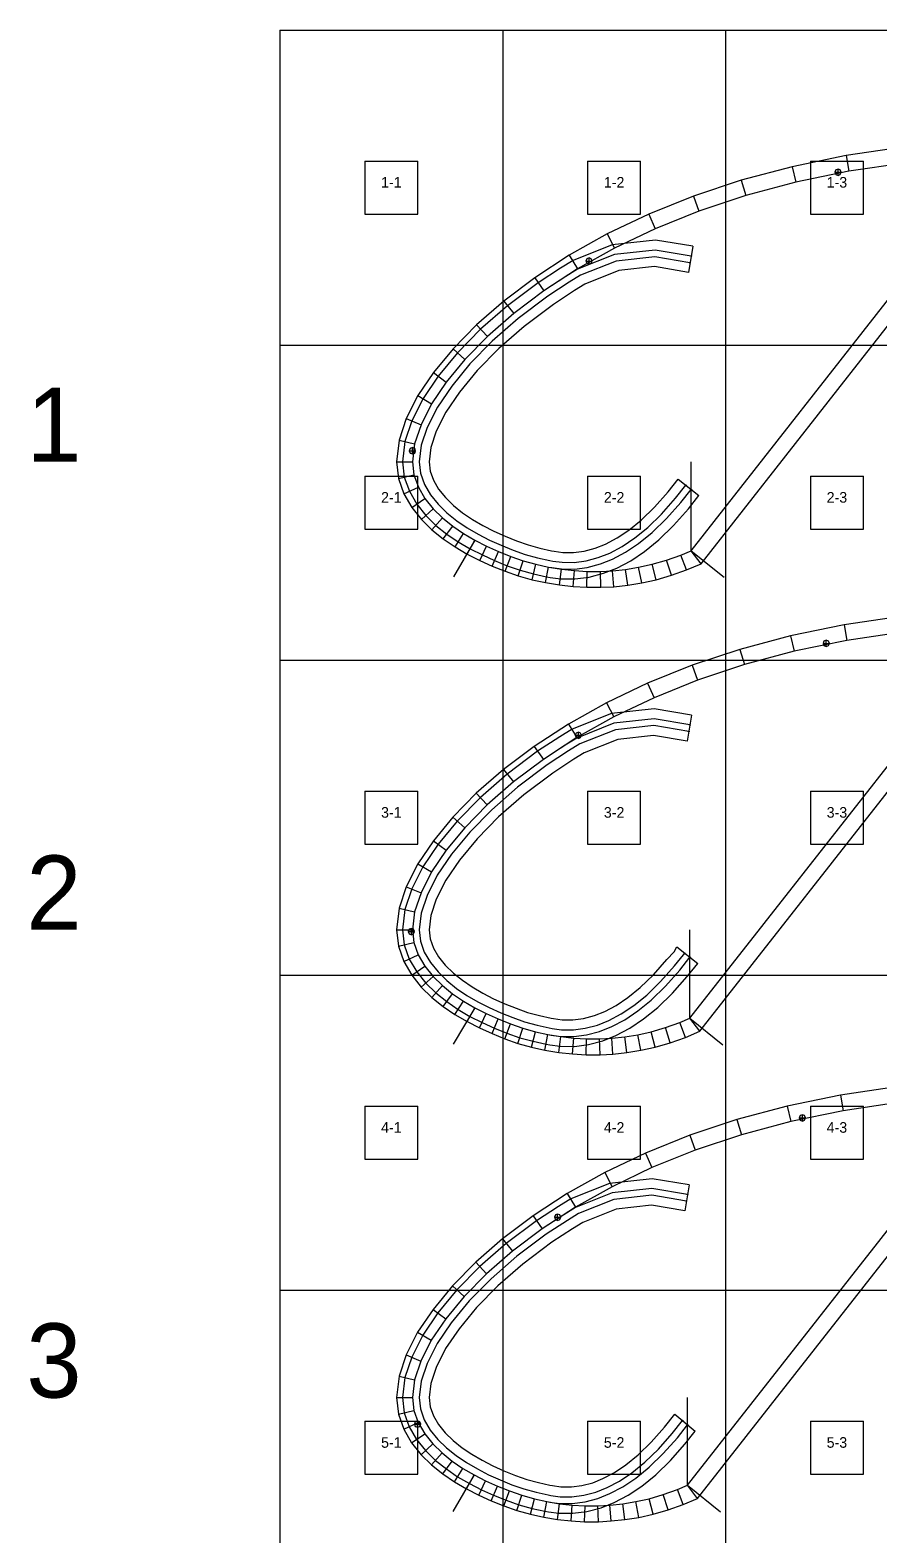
# Model space of a CAD drawing. Header units: metres. Extents: x -237 to 2940, y -2970 to 0.
# Drawn here: x -235 to 565, y -1420 to 0 of the extents above; entities that cross this region are included whole.
import ezdxf
from ezdxf.enums import TextEntityAlignment as Align

# ---------------------------------------------------------------- set-up
doc = ezdxf.new("R2010")
doc.units = ezdxf.units.M
for name, color, linetype in [('default', 7, 'Continuous'), ('mcircles', 7, 'Continuous'), ('TEXTLAYER', 7, 'Continuous')]:
    doc.layers.add(name, color=color, linetype=linetype)

msp = doc.modelspace()

# ---------------------------------------------------------------- linework, layer by layer
at = {"color": 9}
for p, q in [((0, 0), (210, 0)), ((0, 0), (0, -297)), ((210, 0), (210, -297)), ((210, 0), (420, 0)), ((210, 0), (210, -297)), ((420, 0), (420, -297)), ((420, 0), (630, 0)), ((420, 0), (420, -297)), ((80, -123.5), (130, -123.5)), ((80, -123.5), (80, -173.5)), ((130, -173.5), (130, -123.5)), ((290, -123.5), (340, -123.5)), ((290, -123.5), (290, -173.5)), ((340, -173.5), (340, -123.5)), ((500, -123.5), (550, -123.5)), ((500, -123.5), (500, -173.5)), ((550, -173.5), (550, -123.5)), ((80, -173.5), (130, -173.5)), ((290, -173.5), (340, -173.5)), ((500, -173.5), (550, -173.5)), ((0, -297), (210, -297)), ((0, -297), (210, -297)), ((0, -297), (0, -594)), ((210, -297), (420, -297)), ((210, -297), (210, -594)), ((210, -297), (420, -297)), ((210, -297), (210, -594)), ((420, -297), (630, -297)), ((420, -297), (420, -594)), ((420, -297), (630, -297)), ((420, -297), (420, -594)), ((80, -420.5), (130, -420.5)), ((80, -420.5), (80, -470.5)), ((130, -470.5), (130, -420.5)), ((290, -420.5), (340, -420.5)), ((290, -420.5), (290, -470.5)), ((340, -470.5), (340, -420.5)), ((500, -420.5), (550, -420.5)), ((500, -420.5), (500, -470.5)), ((550, -470.5), (550, -420.5)), ((80, -470.5), (130, -470.5)), ((290, -470.5), (340, -470.5)), ((500, -470.5), (550, -470.5)), ((0, -594), (210, -594)), ((0, -594), (210, -594)), ((0, -594), (0, -891)), ((210, -594), (420, -594)), ((210, -594), (210, -891)), ((210, -594), (420, -594)), ((210, -594), (210, -891)), ((420, -594), (630, -594)), ((420, -594), (420, -891)), ((420, -594), (630, -594)), ((420, -594), (420, -891)), ((80, -717.5), (130, -717.5)), ((80, -717.5), (80, -767.5)), ((130, -767.5), (130, -717.5)), ((290, -717.5), (340, -717.5)), ((290, -717.5), (290, -767.5)), ((340, -767.5), (340, -717.5)), ((500, -717.5), (550, -717.5)), ((500, -717.5), (500, -767.5)), ((550, -767.5), (550, -717.5)), ((80, -767.5), (130, -767.5)), ((290, -767.5), (340, -767.5)), ((500, -767.5), (550, -767.5)), ((0, -891), (210, -891)), ((0, -891), (210, -891)), ((0, -891), (0, -1188)), ((210, -891), (420, -891)), ((210, -891), (210, -1188)), ((210, -891), (420, -891)), ((210, -891), (210, -1188)), ((420, -891), (630, -891)), ((420, -891), (420, -1188)), ((420, -891), (630, -891)), ((420, -891), (420, -1188)), ((80, -1014.5), (130, -1014.5)), ((80, -1014.5), (80, -1064.5)), ((130, -1064.5), (130, -1014.5)), ((290, -1014.5), (340, -1014.5)), ((290, -1014.5), (290, -1064.5)), ((340, -1064.5), (340, -1014.5)), ((500, -1014.5), (550, -1014.5)), ((500, -1014.5), (500, -1064.5)), ((550, -1064.5), (550, -1014.5)), ((80, -1064.5), (130, -1064.5)), ((290, -1064.5), (340, -1064.5)), ((500, -1064.5), (550, -1064.5)), ((0, -1188), (210, -1188)), ((0, -1188), (210, -1188)), ((0, -1188), (0, -1485)), ((210, -1188), (420, -1188)), ((210, -1188), (210, -1485)), ((210, -1188), (420, -1188)), ((210, -1188), (210, -1485)), ((420, -1188), (630, -1188)), ((420, -1188), (420, -1485)), ((420, -1188), (630, -1188)), ((420, -1188), (420, -1485)), ((80, -1311.5), (130, -1311.5)), ((80, -1311.5), (80, -1361.5)), ((130, -1361.5), (130, -1311.5)), ((290, -1311.5), (340, -1311.5)), ((290, -1311.5), (290, -1361.5)), ((340, -1361.5), (340, -1311.5)), ((500, -1311.5), (550, -1311.5)), ((500, -1311.5), (500, -1361.5)), ((550, -1361.5), (550, -1311.5)), ((80, -1361.5), (130, -1361.5)), ((290, -1361.5), (340, -1361.5)), ((500, -1361.5), (550, -1361.5))]:
    msp.add_line(p, q, dxfattribs=at)
at = {"layer": 'default', "color": 7, "linetype": 'Continuous'}
for p, q in [((587, -110.4), (533.6, -118.3)), ((533.6, -118.3), (482.9, -128.8)), ((533.6, -118.3), (536.2, -133.1)), ((588.8, -125.3), (536.2, -133.1)), ((434.9, -141.6), (389.7, -156.6)), ((482.9, -128.8), (434.9, -141.6)), ((434.9, -141.6), (439.2, -156)), ((482.9, -128.8), (486.3, -143.4)), ((536.2, -133.1), (486.3, -143.4)), ((523.9, -131.8), (523.1, -134)), ((523.1, -134), (523.9, -136.1)), ((523.1, -134), (529.1, -134)), ((526.1, -131), (523.9, -131.8)), ((523.9, -136.1), (526.1, -137)), ((528.2, -131.8), (526.1, -131)), ((526.1, -137), (526.1, -131)), ((526.1, -137), (528.2, -136.1)), ((529.1, -134), (528.2, -131.8)), ((528.2, -136.1), (529.1, -134)), ((439.2, -156), (394.9, -170.7)), ((486.3, -143.4), (439.2, -156)), ((389.7, -156.6), (347.6, -173.6)), ((387.6, -490.8), (642, -166.3)), ((389.7, -156.6), (394.9, -170.7)), ((347.6, -173.6), (308.6, -192.2)), ((347.6, -173.6), (353.6, -187.3)), ((394.9, -170.7), (353.6, -187.3)), ((308.6, -192.2), (272.7, -212.3)), ((308.6, -192.2), (315.5, -205.6)), ((353.9, -198), (313.2, -202.5)), ((353.6, -187.3), (315.5, -205.6)), ((389.1, -203.8), (353.9, -198)), ((397, -503.1), (642.8, -189.5)), ((272.7, -212.3), (240.2, -233.5)), ((272.7, -212.3), (280.5, -225.1)), ((313.2, -202.5), (276.3, -217.1)), ((315.5, -205.6), (280.5, -225.1)), ((315.5, -211.6), (280.5, -225.5)), ((353.6, -207.3), (315.5, -211.6)), ((387.6, -213.1), (353.6, -207.3)), ((389.1, -203.8), (385, -228.5)), ((264.4, -224.5), (243.4, -238.1)), ((280.5, -225.1), (248.8, -245.7)), ((276.3, -217.1), (264.4, -224.5)), ((280.5, -225.5), (269.4, -232.4)), ((317, -217.7), (283.3, -231.1)), ((319.3, -226.7), (287.5, -239.5)), ((289.3, -215.6), (288.4, -217.7)), ((288.4, -217.7), (289.3, -219.8)), ((288.4, -217.7), (294.4, -217.7)), ((291.4, -214.7), (289.3, -215.6)), ((289.3, -219.8), (291.4, -220.7)), ((293.5, -215.6), (291.4, -214.7)), ((291.4, -220.7), (291.4, -214.7)), ((291.4, -220.7), (293.5, -219.8)), ((294.4, -217.7), (293.5, -215.6)), ((293.5, -219.8), (294.4, -217.7)), ((353.5, -213.6), (317, -217.7)), ((353.2, -223), (319.3, -226.7)), ((385, -228.5), (353.2, -223)), ((386.5, -219.3), (353.5, -213.6)), ((240.2, -233.5), (211, -255.5)), ((243.4, -238.1), (214.6, -259.8)), ((240.2, -233.5), (248.8, -245.7)), ((269.4, -232.4), (248.8, -245.7)), ((272.7, -237.7), (252.4, -250.9)), ((283.3, -231.1), (272.7, -237.7)), ((287.5, -239.5), (277.7, -245.6)), ((211, -255.5), (185.4, -277.9)), ((211, -255.5), (220.5, -267.1)), ((248.8, -245.7), (220.5, -267.1)), ((248.8, -245.7), (220.5, -267.1)), ((252.4, -250.9), (224.5, -272)), ((277.7, -245.6), (257.8, -258.6)), ((214.6, -259.8), (189.2, -282)), ((220.5, -267.1), (195.7, -288.8)), ((220.5, -267.1), (195.7, -288.8)), ((257.8, -258.6), (230.3, -279.3)), ((185.4, -277.9), (163.3, -300.4)), ((189.2, -282), (167.5, -304.2)), ((185.4, -277.9), (195.7, -288.8)), ((224.5, -272), (200, -293.4)), ((230.3, -279.3), (206.4, -300.2)), ((195.7, -288.8), (174.4, -310.4)), ((195.7, -288.8), (174.4, -310.4)), ((200, -293.4), (179.1, -314.7)), ((163.3, -300.4), (144.8, -322.8)), ((167.5, -304.2), (149.3, -326.2)), ((174.4, -310.4), (156.8, -331.8)), ((174.4, -310.4), (156.8, -331.8)), ((163.3, -300.4), (174.4, -310.4)), ((206.4, -300.2), (186, -320.9)), ((144.8, -322.8), (130, -344.6)), ((149.3, -326.2), (134.9, -347.4)), ((144.8, -322.8), (156.8, -331.8)), ((179.1, -314.7), (161.9, -335.6)), ((186, -320.9), (169.3, -341.2)), ((156.8, -331.8), (143, -352.2)), ((156.8, -331.8), (143, -352.2)), ((161.9, -335.6), (148.4, -355.4)), ((130, -344.6), (119.1, -366.3)), ((134.9, -347.4), (124.4, -368.5)), ((130, -344.6), (143, -352.2)), ((143, -352.2), (133, -372.1)), ((143, -352.2), (133, -372.1)), ((169.3, -341.2), (156.5, -360.1)), ((119.1, -366.3), (112.3, -386.7)), ((124.4, -368.5), (117.8, -387.9)), ((119.1, -366.3), (133, -372.1)), ((148.4, -355.4), (138.8, -374.5)), ((156.5, -360.1), (147.4, -378.1)), ((133, -372.1), (127, -390)), ((133, -372.1), (127, -390)), ((138.8, -374.5), (133.1, -391.4)), ((147.4, -378.1), (142.2, -393.4)), ((112.3, -386.7), (109.9, -407)), ((112.3, -386.7), (127, -390)), ((117.8, -387.9), (115.6, -407)), ((122.8, -394.5), (121.9, -396.6)), ((121.9, -396.6), (122.8, -398.7)), ((121.9, -396.6), (127.9, -396.6)), ((124.9, -393.6), (122.8, -394.5)), ((127, -390), (124.9, -407)), ((127, -390), (124.9, -407)), ((127.1, -394.5), (124.9, -393.6)), ((124.9, -399.6), (124.9, -393.6)), ((127.9, -396.6), (127.1, -394.5)), ((127.1, -398.7), (127.9, -396.6)), ((133.1, -391.4), (131.2, -407)), ((142.2, -393.4), (140.6, -407)), ((109.9, -407), (124.9, -407)), ((109.9, -407), (111.7, -422.7)), ((115.6, -407), (117.2, -421.4)), ((122.8, -398.7), (124.9, -399.6)), ((124.9, -399.6), (127.1, -398.7)), ((124.9, -407), (126.3, -419.3)), ((124.9, -407), (126.3, -419.3)), ((131.2, -407), (132.5, -417.8)), ((140.6, -407), (141.6, -415.7)), ((387.6, -490.8), (387.6, -407)), ((111.7, -422.7), (126.3, -419.3)), ((111.7, -422.7), (116.8, -437.2)), ((117.2, -421.4), (122, -434.8)), ((126.3, -419.3), (130.5, -430.9)), ((126.3, -419.3), (130.5, -430.9)), ((132.5, -417.8), (136.2, -428.3)), ((141.6, -415.7), (144.7, -424.4)), ((144.7, -424.4), (149.6, -432.7)), ((365.9, -435.2), (375.3, -423.3)), ((375.3, -423.3), (394.9, -438.8)), ((375.3, -423.3), (375.3, -423.3)), ((116.8, -437.2), (130.5, -430.9)), ((116.8, -437.2), (124.3, -450.1)), ((122, -434.8), (129, -446.9)), ((130.5, -430.9), (136.7, -441.6)), ((130.5, -430.9), (136.7, -441.6)), ((136.2, -428.3), (141.8, -438)), ((141.8, -438), (149.1, -447)), ((149.6, -432.7), (156, -440.7)), ((353.1, -449.7), (365.9, -435.2)), ((373, -441.2), (382.6, -429.1)), ((377.9, -445.3), (387.6, -433)), ((382.6, -429.1), (382.6, -429.1)), ((385, -451.3), (394.9, -438.8)), ((387.6, -433), (387.6, -433)), ((394.9, -438.8), (394.9, -438.8)), ((124.3, -450.1), (136.7, -441.6)), ((124.3, -450.1), (133.3, -461.3)), ((129, -446.9), (137.5, -457.5)), ((133.3, -461.3), (144.4, -451.2)), ((136.7, -441.6), (144.4, -451.2)), ((136.7, -441.6), (144.4, -451.2)), ((144.4, -451.2), (153.3, -459.8)), ((144.4, -451.2), (153.3, -459.8)), ((149.1, -447), (157.4, -455.1)), ((156, -440.7), (163.6, -448.1)), ((163.6, -448.1), (172.2, -455)), ((340.5, -461.9), (353.1, -449.7)), ((359.8, -456.2), (373, -441.2)), ((364.4, -460.5), (377.9, -445.3)), ((371.1, -467), (385, -451.3)), ((133.3, -461.3), (143.3, -471.1)), ((137.5, -457.5), (147.1, -466.9)), ((143.3, -471.1), (153.3, -459.8)), ((147.1, -466.9), (157.4, -475.1)), ((153.3, -459.8), (162.9, -467.6)), ((153.3, -459.8), (162.9, -467.6)), ((154, -479.6), (162.9, -467.6)), ((157.4, -455.1), (166.7, -462.5)), ((162.9, -467.6), (173.1, -474.5)), ((162.9, -467.6), (173.1, -474.5)), ((166.7, -462.5), (176.5, -469.2)), ((172.2, -455), (181.5, -461.3)), ((181.5, -461.3), (191.4, -467.1)), ((191.4, -467.1), (201.6, -472.3)), ((328.8, -471.3), (340.5, -461.9)), ((346.7, -468.8), (359.8, -456.2)), ((350.9, -473.6), (364.4, -460.5)), ((357.1, -480.6), (371.1, -467)), ((143.3, -471.1), (154, -479.6)), ((154, -479.6), (165.1, -487.2)), ((157.4, -475.1), (168.1, -482.4)), ((183.8, -480.8), (163.6, -515.3)), ((165.1, -487.2), (173.1, -474.5)), ((168.1, -482.4), (179.3, -489)), ((173.1, -474.5), (183.8, -480.8)), ((173.1, -474.5), (183.8, -480.8)), ((176.5, -469.2), (186.9, -475.3)), ((176.6, -493.9), (183.8, -480.8)), ((183.8, -480.8), (194.8, -486.4)), ((183.8, -480.8), (194.8, -486.4)), ((186.9, -475.3), (197.5, -480.7)), ((197.5, -480.7), (208.6, -485.7)), ((201.6, -472.3), (212.2, -477.1)), ((212.2, -477.1), (223.1, -481.5)), ((223.1, -481.5), (233.9, -485.3)), ((307, -484.5), (317.8, -478.7)), ((317.8, -478.7), (328.8, -471.3)), ((322.6, -486.8), (334.4, -478.8)), ((334.4, -478.8), (346.7, -468.8)), ((338.1, -483.9), (350.9, -473.6)), ((343.7, -491.4), (357.1, -480.6)), ((165.1, -487.2), (176.6, -493.9)), ((176.6, -493.9), (188.3, -499.9)), ((179.3, -489), (190.8, -494.8)), ((188.3, -499.9), (194.8, -486.4)), ((190.8, -494.8), (202.4, -500.1)), ((194.8, -486.4), (206.1, -491.5)), ((194.8, -486.4), (206.1, -491.5)), ((200.2, -505.3), (206.1, -491.5)), ((206.1, -491.5), (217.6, -496.1)), ((206.1, -491.5), (217.6, -496.1)), ((208.6, -485.7), (219.8, -490.2)), ((212.2, -510.1), (217.6, -496.1)), ((217.6, -496.1), (229.2, -500.3)), ((217.6, -496.1), (229.2, -500.3)), ((219.8, -490.2), (231.1, -494.3)), ((231.1, -494.3), (242.9, -497.5)), ((233.9, -485.3), (245.1, -488.4)), ((245.1, -488.4), (256.1, -490.9)), ((256.1, -490.9), (258.6, -491.3)), ((258.6, -491.3), (266.6, -492.4)), ((266.6, -492.4), (276.7, -492.5)), ((276.7, -492.5), (286.7, -491.2)), ((286.7, -491.2), (297.2, -488.4)), ((297.2, -488.4), (307, -484.5)), ((300.1, -497.3), (310.9, -493)), ((310.9, -493), (322.6, -486.8)), ((313.6, -498.7), (325.8, -492.2)), ((325.8, -492.2), (338.1, -483.9)), ((330.6, -500.2), (343.7, -491.4)), ((364.4, -499.7), (377.9, -494.9)), ((377.9, -494.9), (387.6, -490.8)), ((383.3, -508.8), (377.9, -494.9)), ((387.6, -490.8), (418.7, -515.8)), ((397, -503.1), (387.6, -490.8)), ((188.3, -499.9), (200.2, -505.3)), ((200.2, -505.3), (212.2, -510.1)), ((202.4, -500.1), (214.2, -504.9)), ((212.2, -510.1), (224.7, -514.6)), ((214.2, -504.9), (226.4, -509.2)), ((224.7, -514.6), (229.2, -500.3)), ((226.4, -509.2), (239.1, -512.6)), ((229.2, -500.3), (241.3, -503.6)), ((229.2, -500.3), (241.3, -503.6)), ((237.7, -518.1), (241.3, -503.6)), ((241.3, -503.6), (253.1, -506.2)), ((241.3, -503.6), (253.1, -506.2)), ((242.9, -497.5), (254.3, -500)), ((250.2, -520.9), (253.1, -506.2)), ((253.1, -506.2), (256.2, -506.7)), ((253.1, -506.2), (265.4, -508.3)), ((254.3, -500), (257.2, -500.5)), ((256.2, -506.7), (265.4, -508)), ((257.2, -500.5), (265.9, -501.7)), ((263.4, -523.1), (265.4, -508.3)), ((265.4, -508), (277.6, -508.1)), ((265.4, -508.3), (277.6, -509.6)), ((265.9, -501.7), (277.2, -501.8)), ((276.3, -524.6), (277.6, -509.6)), ((277.2, -501.8), (288.5, -500.4)), ((277.6, -508.1), (289.7, -506.5)), ((277.6, -509.6), (289.7, -510.3)), ((288.5, -500.4), (300.1, -497.3)), ((289.3, -525.3), (289.7, -510.3)), ((289.7, -506.5), (302.1, -503.3)), ((289.7, -510.3), (302.1, -510.3)), ((302.1, -503.3), (313.6, -498.7)), ((302.1, -510.3), (313.6, -509.7)), ((302.5, -525.3), (302.1, -510.3)), ((305, -512.1), (317.5, -507.2)), ((313.6, -509.7), (325.8, -508.4)), ((314.7, -524.7), (313.6, -509.7)), ((317.5, -507.2), (330.6, -500.2)), ((325.8, -508.4), (338.1, -506.4)), ((327.8, -523.3), (325.8, -508.4)), ((338.1, -506.4), (350.9, -503.6)), ((341, -521.1), (338.1, -506.4)), ((350.9, -503.6), (364.4, -499.7)), ((354.6, -518.1), (350.9, -503.6)), ((369, -514), (364.4, -499.7)), ((369, -514), (383.3, -508.8)), ((383.3, -508.8), (397, -503.1)), ((224.7, -514.6), (237.7, -518.1)), ((237.7, -518.1), (250.2, -520.9)), ((239.1, -512.6), (251.3, -515.4)), ((250.2, -520.9), (263.4, -523.1)), ((251.3, -515.4), (254.8, -516)), ((254.8, -516), (264.8, -517.3)), ((263.4, -523.1), (276.3, -524.6)), ((264.8, -517.3), (278.1, -517.4)), ((276.3, -524.6), (289.3, -525.3)), ((278.1, -517.4), (291.5, -515.7)), ((291.5, -515.7), (305, -512.1)), ((302.5, -525.3), (314.7, -524.7)), ((314.7, -524.7), (327.8, -523.3)), ((327.8, -523.3), (341, -521.1)), ((341, -521.1), (354.6, -518.1)), ((354.6, -518.1), (369, -514)), ((289.3, -525.3), (302.5, -525.3)), ((585, -552.7), (531.8, -560.6)), ((531.8, -560.6), (481.3, -571)), ((531.8, -560.6), (534.5, -575.4)), ((586.8, -567.6), (534.5, -575.4)), ((481.3, -571), (433.5, -583.8)), ((481.3, -571), (484.8, -585.6)), ((534.5, -575.4), (484.8, -585.6)), ((512.7, -576.1), (511.9, -578.2)), ((511.9, -578.2), (512.7, -580.3)), ((511.9, -578.2), (517.9, -578.2)), ((514.9, -575.2), (512.7, -576.1)), ((512.7, -580.3), (514.9, -581.2)), ((517, -576.1), (514.9, -575.2)), ((514.9, -581.2), (514.9, -575.2)), ((514.9, -581.2), (517, -580.3)), ((517.9, -578.2), (517, -576.1)), ((517, -580.3), (517.9, -578.2)), ((433.5, -583.8), (388.6, -598.7)), ((433.5, -583.8), (437.8, -598.2)), ((484.8, -585.6), (437.8, -598.2)), ((388.6, -598.7), (346.6, -615.6)), ((386.4, -931.5), (639.8, -608.4)), ((388.6, -598.7), (393.7, -612.8)), ((437.8, -598.2), (393.7, -612.8)), ((346.6, -615.6), (307.8, -634.2)), ((346.6, -615.6), (352.7, -629.4)), ((393.7, -612.8), (352.7, -629.4)), ((307.8, -634.2), (272.1, -654.2)), ((307.8, -634.2), (314.7, -647.5)), ((352.7, -629.4), (314.7, -647.5)), ((395.8, -943.8), (640.6, -631.7)), ((312.4, -644.4), (275.6, -659)), ((314.7, -647.5), (279.8, -667)), ((352.9, -640), (312.4, -644.4)), ((352.7, -649.3), (314.7, -653.5)), ((386.4, -655), (352.7, -649.3)), ((388, -645.8), (352.9, -640)), ((388, -645.8), (383.8, -670.4)), ((272.1, -654.2), (239.7, -675.3)), ((263.7, -666.3), (242.9, -679.9)), ((279.8, -667), (248.3, -687.5)), ((275.6, -659), (263.7, -666.3)), ((272.1, -654.2), (279.8, -667)), ((279.2, -662.7), (278.3, -664.8)), ((278.3, -664.8), (279.2, -666.9)), ((278.3, -664.8), (284.3, -664.8)), ((281.3, -661.8), (279.2, -662.7)), ((279.2, -666.9), (281.3, -667.8)), ((314.7, -653.5), (279.8, -667.4)), ((283.4, -662.7), (281.3, -661.8)), ((281.3, -667.8), (281.3, -661.8)), ((281.3, -667.8), (283.4, -666.9)), ((316.2, -659.6), (282.7, -673)), ((284.3, -664.8), (283.4, -662.7)), ((283.4, -666.9), (284.3, -664.8)), ((352.5, -655.6), (316.2, -659.6)), ((352.2, -664.9), (318.5, -668.7)), ((383.8, -670.4), (352.2, -664.9)), ((385.4, -661.2), (352.5, -655.6)), ((239.7, -675.3), (210.6, -697.2)), ((242.9, -679.9), (214.2, -701.6)), ((239.7, -675.3), (248.3, -687.5)), ((268.7, -674.2), (248.3, -687.5)), ((272.1, -679.5), (251.9, -692.7)), ((279.8, -667.4), (268.7, -674.2)), ((282.7, -673), (272.1, -679.5)), ((286.9, -681.3), (277.1, -687.4)), ((318.5, -668.7), (286.9, -681.3)), ((248.3, -687.5), (220.1, -708.8)), ((248.3, -687.5), (220.1, -708.8)), ((251.9, -692.7), (224, -713.7)), ((277.1, -687.4), (257.2, -700.4)), ((210.6, -697.2), (185.1, -719.5)), ((214.2, -701.6), (188.9, -723.6)), ((220.1, -708.8), (195.4, -730.4)), ((220.1, -708.8), (195.4, -730.4)), ((210.6, -697.2), (220.1, -708.8)), ((257.2, -700.4), (229.9, -721)), ((185.1, -719.5), (163, -741.9)), ((188.9, -723.6), (167.2, -745.7)), ((185.1, -719.5), (195.4, -730.4)), ((224, -713.7), (199.7, -735)), ((229.9, -721), (206.1, -741.8)), ((195.4, -730.4), (174.2, -752)), ((195.4, -730.4), (174.2, -752)), ((199.7, -735), (178.9, -756.2)), ((163, -741.9), (144.7, -764.2)), ((167.2, -745.7), (149.2, -767.6)), ((174.2, -752), (156.7, -773.2)), ((174.2, -752), (156.7, -773.2)), ((163, -741.9), (174.2, -752)), ((206.1, -741.8), (185.8, -762.4)), ((144.7, -764.2), (130, -785.9)), ((144.7, -764.2), (156.7, -773.2)), ((178.9, -756.2), (161.7, -777)), ((185.8, -762.4), (169.2, -782.6)), ((149.2, -767.6), (134.8, -788.8)), ((156.7, -773.2), (142.9, -793.5)), ((156.7, -773.2), (142.9, -793.5)), ((161.7, -777), (148.3, -796.7)), ((130, -785.9), (119.1, -807.6)), ((134.8, -788.8), (124.3, -809.7)), ((130, -785.9), (142.9, -793.5)), ((142.9, -793.5), (133, -813.3)), ((142.9, -793.5), (133, -813.3)), ((169.2, -782.6), (156.4, -801.4)), ((119.1, -807.6), (112.3, -827.8)), ((119.1, -807.6), (133, -813.3)), ((148.3, -796.7), (138.8, -815.8)), ((156.4, -801.4), (147.4, -819.4)), ((124.3, -809.7), (117.8, -829.1)), ((133, -813.3), (126.9, -831.1)), ((133, -813.3), (126.9, -831.1)), ((138.8, -815.8), (133.1, -832.5)), ((147.4, -819.4), (142.2, -834.6)), ((112.3, -827.8), (109.9, -848.1)), ((112.3, -827.8), (126.9, -831.1)), ((117.8, -829.1), (115.6, -848.1)), ((126.9, -831.1), (124.9, -848.1)), ((126.9, -831.1), (124.9, -848.1)), ((133.1, -832.5), (131.2, -848.1)), ((142.2, -834.6), (140.6, -848.1)), ((109.9, -848.1), (124.9, -848.1)), ((109.9, -848.1), (111.7, -863.7)), ((115.6, -848.1), (117.2, -862.4)), ((121.8, -847.6), (120.9, -849.8)), ((120.9, -849.8), (121.8, -851.9)), ((120.9, -849.8), (126.9, -849.8)), ((123.9, -846.8), (121.8, -847.6)), ((126, -847.6), (123.9, -846.8)), ((123.9, -852.8), (123.9, -846.8)), ((124.9, -848.1), (126.3, -860.3)), ((124.9, -848.1), (126.3, -860.3)), ((126.9, -849.8), (126, -847.6)), ((126, -851.9), (126.9, -849.8)), ((131.2, -848.1), (132.5, -858.9)), ((140.6, -848.1), (141.6, -856.8)), ((386.4, -931.5), (386.4, -848.1)), ((111.7, -863.7), (126.3, -860.3)), ((111.7, -863.7), (116.8, -878.2)), ((117.2, -862.4), (121.9, -875.8)), ((121.8, -851.9), (123.9, -852.8)), ((123.9, -852.8), (126, -851.9)), ((126.3, -860.3), (130.4, -871.9)), ((126.3, -860.3), (130.4, -871.9)), ((132.5, -858.9), (136.1, -869.3)), ((141.6, -856.8), (144.6, -865.4)), ((144.6, -865.4), (149.5, -873.7)), ((371.6, -868.9), (374.1, -864.3)), ((374.1, -864.3), (393.8, -879.8)), ((116.8, -878.2), (130.4, -871.9)), ((116.8, -878.2), (124.2, -891)), ((121.9, -875.8), (128.9, -887.8)), ((130.4, -871.9), (136.6, -882.6)), ((130.4, -871.9), (136.6, -882.6)), ((136.1, -869.3), (141.8, -879)), ((141.8, -879), (149, -887.9)), ((149.5, -873.7), (155.9, -881.6)), ((352, -890.6), (364.8, -876.2)), ((364.8, -876.2), (371.6, -868.9)), ((371.9, -882.2), (380.5, -871.9)), ((376.8, -886.2), (386.4, -874)), ((380.5, -871.9), (381.5, -870.1)), ((384, -892.2), (393.8, -879.8)), ((386.4, -874), (386.4, -874)), ((393.8, -879.8), (393.8, -879.8)), ((124.2, -891), (136.6, -882.6)), ((124.2, -891), (133.2, -902.2)), ((128.9, -887.8), (137.4, -898.4)), ((133.2, -902.2), (144.3, -892.1)), ((136.6, -882.6), (144.3, -892.1)), ((136.6, -882.6), (144.3, -892.1)), ((144.3, -892.1), (153.1, -900.7)), ((144.3, -892.1), (153.1, -900.7)), ((149, -887.9), (157.3, -896)), ((155.9, -881.6), (163.5, -889)), ((163.5, -889), (172, -895.8)), ((339.5, -902.7), (352, -890.6)), ((358.8, -897), (371.9, -882.2)), ((363.3, -901.4), (376.8, -886.2)), ((370.1, -907.9), (384, -892.2)), ((133.2, -902.2), (143.2, -912)), ((137.4, -898.4), (147, -907.7)), ((143.2, -912), (153.1, -900.7)), ((147, -907.7), (157.2, -915.9)), ((153.1, -900.7), (162.7, -908.4)), ((153.1, -900.7), (162.7, -908.4)), ((153.8, -920.5), (162.7, -908.4)), ((157.3, -896), (166.5, -903.4)), ((162.7, -908.4), (172.9, -915.3)), ((162.7, -908.4), (172.9, -915.3)), ((166.5, -903.4), (176.3, -910)), ((172, -895.8), (181.3, -902.1)), ((181.3, -902.1), (191.1, -907.9)), ((191.1, -907.9), (201.3, -913.1)), ((327.9, -912.1), (339.5, -902.7)), ((345.7, -909.7), (358.8, -897)), ((349.9, -914.4), (363.3, -901.4)), ((356.1, -921.4), (370.1, -907.9)), ((143.2, -912), (153.8, -920.5)), ((153.8, -920.5), (164.9, -928)), ((157.2, -915.9), (167.9, -923.2)), ((183.6, -921.6), (163.4, -956.1)), ((164.9, -928), (172.9, -915.3)), ((172.9, -915.3), (183.6, -921.6)), ((172.9, -915.3), (183.6, -921.6)), ((176.3, -910), (186.6, -916.1)), ((176.4, -934.7), (183.6, -921.6)), ((183.6, -921.6), (194.5, -927.2)), ((183.6, -921.6), (194.5, -927.2)), ((186.6, -916.1), (197.2, -921.5)), ((197.2, -921.5), (208.2, -926.5)), ((201.3, -913.1), (211.9, -917.9)), ((211.9, -917.9), (222.7, -922.2)), ((222.7, -922.2), (233.5, -926)), ((306.2, -925.2), (316.9, -919.5)), ((316.9, -919.5), (327.9, -912.1)), ((321.7, -927.5), (333.5, -919.6)), ((333.5, -919.6), (345.7, -909.7)), ((337.2, -924.7), (349.9, -914.4)), ((342.8, -932.2), (356.1, -921.4)), ((164.9, -928), (176.4, -934.7)), ((167.9, -923.2), (179.1, -929.8)), ((176.4, -934.7), (188, -940.7)), ((179.1, -929.8), (190.5, -935.6)), ((188, -940.7), (194.5, -927.2)), ((190.5, -935.6), (202.1, -940.9)), ((194.5, -927.2), (205.7, -932.2)), ((194.5, -927.2), (205.7, -932.2)), ((199.9, -946), (205.7, -932.2)), ((205.7, -932.2), (217.2, -936.8)), ((205.7, -932.2), (217.2, -936.8)), ((208.2, -926.5), (219.4, -930.9)), ((211.9, -950.9), (217.2, -936.8)), ((217.2, -936.8), (228.8, -941)), ((217.2, -936.8), (228.8, -941)), ((219.4, -930.9), (230.6, -935)), ((230.6, -935), (242.4, -938.1)), ((233.5, -926), (244.6, -929.1)), ((244.6, -929.1), (255.6, -931.5)), ((255.6, -931.5), (258, -931.9)), ((258, -931.9), (266, -933.1)), ((266, -933.1), (276, -933.1)), ((276, -933.1), (286, -931.9)), ((286, -931.9), (296.4, -929.1)), ((296.4, -929.1), (306.2, -925.2)), ((299.4, -938), (310.1, -933.7)), ((310.1, -933.7), (321.7, -927.5)), ((312.7, -939.4), (325, -932.9)), ((325, -932.9), (337.2, -924.7)), ((329.8, -940.9), (342.8, -932.2)), ((363.3, -940.4), (376.8, -935.6)), ((376.8, -935.6), (386.4, -931.5)), ((382.2, -949.6), (376.8, -935.6)), ((386.4, -931.5), (417.6, -956.6)), ((395.8, -943.8), (386.4, -931.5)), ((188, -940.7), (199.9, -946)), ((199.9, -946), (211.9, -950.9)), ((202.1, -940.9), (213.9, -945.6)), ((211.9, -950.9), (224.3, -955.3)), ((213.9, -945.6), (226, -949.9)), ((224.3, -955.3), (228.8, -941)), ((226, -949.9), (238.6, -953.3)), ((228.8, -941), (240.8, -944.3)), ((228.8, -941), (240.8, -944.3)), ((237.2, -958.8), (240.8, -944.3)), ((240.8, -944.3), (252.6, -946.9)), ((240.8, -944.3), (252.6, -946.9)), ((242.4, -938.1), (253.8, -940.7)), ((249.7, -961.6), (252.6, -946.9)), ((252.6, -946.9), (264.8, -948.9)), ((252.6, -946.9), (255.7, -947.4)), ((253.8, -940.7), (256.6, -941.2)), ((255.7, -947.4), (264.8, -948.7)), ((256.6, -941.2), (265.3, -942.4)), ((262.8, -963.8), (264.8, -948.9)), ((264.8, -948.7), (276.9, -948.8)), ((264.8, -948.9), (276.9, -950.3)), ((265.3, -942.4), (276.6, -942.5)), ((275.7, -965.2), (276.9, -950.3)), ((276.6, -942.5), (287.8, -941)), ((276.9, -948.8), (289, -947.2)), ((276.9, -950.3), (289, -951)), ((287.8, -941), (299.4, -938)), ((288.6, -966), (289, -951)), ((289, -947.2), (301.3, -943.9)), ((289, -951), (301.3, -951)), ((301.3, -943.9), (312.7, -939.4)), ((301.3, -951), (312.7, -950.4)), ((301.7, -966), (301.3, -951)), ((304.3, -952.8), (316.7, -947.9)), ((312.7, -950.4), (325, -949.1)), ((313.9, -965.3), (312.7, -950.4)), ((316.7, -947.9), (329.8, -940.9)), ((325, -949.1), (337.2, -947.1)), ((327, -963.9), (325, -949.1)), ((337.2, -947.1), (349.9, -944.3)), ((340.1, -961.8), (337.2, -947.1)), ((349.9, -944.3), (363.3, -940.4)), ((353.6, -958.8), (349.9, -944.3)), ((367.9, -954.7), (363.3, -940.4)), ((367.9, -954.7), (382.2, -949.6)), ((382.2, -949.6), (395.8, -943.8)), ((224.3, -955.3), (237.2, -958.8)), ((237.2, -958.8), (249.7, -961.6)), ((238.6, -953.3), (250.8, -956.1)), ((249.7, -961.6), (262.8, -963.8)), ((250.8, -956.1), (254.3, -956.7)), ((254.3, -956.7), (264.2, -958)), ((262.8, -963.8), (275.7, -965.2)), ((264.2, -958), (277.5, -958.1)), ((275.7, -965.2), (288.6, -966)), ((277.5, -958.1), (290.8, -956.4)), ((290.8, -956.4), (304.3, -952.8)), ((313.9, -965.3), (327, -963.9)), ((327, -963.9), (340.1, -961.8)), ((340.1, -961.8), (353.6, -958.8)), ((353.6, -958.8), (367.9, -954.7)), ((288.6, -966), (301.7, -966)), ((301.7, -966), (313.9, -965.3)), ((528.3, -1004.1), (478.2, -1014.4)), ((581, -996.2), (528.3, -1004.1)), ((528.3, -1004.1), (530.9, -1018.8)), ((478.2, -1014.4), (430.8, -1027)), ((478.2, -1014.4), (481.7, -1029)), ((530.9, -1018.8), (481.7, -1029)), ((582.8, -1011.1), (530.9, -1018.8)), ((430.8, -1027), (386.3, -1041.9)), ((430.8, -1027), (435.1, -1041.4)), ((481.7, -1029), (435.1, -1041.4)), ((490.4, -1023.4), (489.5, -1025.5)), ((489.5, -1025.5), (490.4, -1027.7)), ((489.5, -1025.5), (495.5, -1025.5)), ((492.5, -1022.5), (490.4, -1023.4)), ((490.4, -1027.7), (492.5, -1028.5)), ((494.6, -1023.4), (492.5, -1022.5)), ((492.5, -1028.5), (492.5, -1022.5)), ((492.5, -1028.5), (494.6, -1027.7)), ((495.5, -1025.5), (494.6, -1023.4)), ((494.6, -1027.7), (495.5, -1025.5)), ((386.3, -1041.9), (344.7, -1058.6)), ((386.3, -1041.9), (391.4, -1056)), ((435.1, -1041.4), (391.4, -1056)), ((344.7, -1058.6), (306.1, -1077)), ((344.7, -1058.6), (350.7, -1072.3)), ((391.4, -1056), (350.7, -1072.3)), ((384.2, -1371.9), (635.4, -1051.6)), ((306.1, -1077), (270.7, -1096.8)), ((306.1, -1077), (313, -1090.4)), ((350.7, -1072.3), (313, -1090.4)), ((393.6, -1384.2), (636.2, -1074.8)), ((310.8, -1087.2), (274.3, -1101.7)), ((313, -1090.4), (278.5, -1109.7)), ((351, -1082.8), (310.8, -1087.2)), ((350.7, -1092.1), (313, -1096.3)), ((384.2, -1097.8), (350.7, -1092.1)), ((385.7, -1088.6), (351, -1082.8)), ((385.7, -1088.6), (381.6, -1113.2)), ((270.7, -1096.8), (238.6, -1117.8)), ((274.3, -1101.7), (262.5, -1108.9)), ((270.7, -1096.8), (278.5, -1109.7)), ((313, -1096.3), (278.5, -1110)), ((314.6, -1102.4), (281.3, -1115.7)), ((350.5, -1098.4), (314.6, -1102.4)), ((383.1, -1104), (350.5, -1098.4)), ((238.6, -1117.8), (209.8, -1139.5)), ((238.6, -1117.8), (247.2, -1130)), ((262.5, -1108.9), (241.8, -1122.4)), ((278.5, -1109.7), (247.2, -1130)), ((267.5, -1116.8), (247.2, -1130)), ((259.6, -1117), (258.7, -1119.2)), ((258.7, -1119.2), (259.6, -1121.3)), ((258.7, -1119.2), (264.7, -1119.2)), ((261.7, -1116.2), (259.6, -1117)), ((259.6, -1121.3), (261.7, -1122.2)), ((263.8, -1117), (261.7, -1116.2)), ((261.7, -1122.2), (261.7, -1116.2)), ((261.7, -1122.2), (263.8, -1121.3)), ((264.7, -1119.2), (263.8, -1117)), ((263.8, -1121.3), (264.7, -1119.2)), ((278.5, -1110), (267.5, -1116.8)), ((281.3, -1115.7), (270.9, -1122.1)), ((316.8, -1111.5), (285.5, -1124)), ((350.3, -1107.8), (316.8, -1111.5)), ((381.6, -1113.2), (350.3, -1107.8)), ((241.8, -1122.4), (213.4, -1143.9)), ((247.2, -1130), (219.3, -1151.1)), ((247.2, -1130), (219.3, -1151.1)), ((250.8, -1135.2), (223.2, -1156)), ((270.9, -1122.1), (250.8, -1135.2)), ((275.9, -1130), (256.2, -1142.8)), ((285.5, -1124), (275.9, -1130)), ((209.8, -1139.5), (184.5, -1161.6)), ((213.4, -1143.9), (188.3, -1165.7)), ((209.8, -1139.5), (219.3, -1151.1)), ((256.2, -1142.8), (229.1, -1163.3)), ((184.5, -1161.6), (162.6, -1183.9)), ((184.5, -1161.6), (194.7, -1172.5)), ((219.3, -1151.1), (194.7, -1172.5)), ((219.3, -1151.1), (194.7, -1172.5)), ((223.2, -1156), (199.1, -1177.1)), ((229.1, -1163.3), (205.5, -1183.9)), ((188.3, -1165.7), (166.8, -1187.6)), ((194.7, -1172.5), (173.8, -1193.9)), ((194.7, -1172.5), (173.8, -1193.9)), ((199.1, -1177.1), (178.5, -1198.1)), ((162.6, -1183.9), (144.4, -1206)), ((166.8, -1187.6), (148.9, -1209.4)), ((162.6, -1183.9), (173.8, -1193.9)), ((205.5, -1183.9), (185.4, -1204.4)), ((144.4, -1206), (129.8, -1227.5)), ((144.4, -1206), (156.4, -1215)), ((173.8, -1193.9), (156.4, -1215)), ((173.8, -1193.9), (156.4, -1215)), ((178.5, -1198.1), (161.4, -1218.7)), ((185.4, -1204.4), (168.9, -1224.4)), ((148.9, -1209.4), (134.7, -1230.4)), ((156.4, -1215), (142.7, -1235.1)), ((156.4, -1215), (142.7, -1235.1)), ((161.4, -1218.7), (148.2, -1238.3)), ((129.8, -1227.5), (119, -1249)), ((134.7, -1230.4), (124.3, -1251.1)), ((129.8, -1227.5), (142.7, -1235.1)), ((168.9, -1224.4), (156.2, -1243)), ((119, -1249), (112.3, -1269.1)), ((119, -1249), (132.9, -1254.7)), ((142.7, -1235.1), (132.9, -1254.7)), ((142.7, -1235.1), (132.9, -1254.7)), ((148.2, -1238.3), (138.7, -1257.2)), ((156.2, -1243), (147.3, -1260.8)), ((124.3, -1251.1), (117.8, -1270.3)), ((132.9, -1254.7), (126.9, -1272.4)), ((132.9, -1254.7), (126.9, -1272.4)), ((138.7, -1257.2), (133.1, -1273.8)), ((147.3, -1260.8), (142.2, -1275.9)), ((112.3, -1269.1), (109.9, -1289.2)), ((112.3, -1269.1), (126.9, -1272.4)), ((117.8, -1270.3), (115.6, -1289.2)), ((126.9, -1272.4), (124.9, -1289.2)), ((126.9, -1272.4), (124.9, -1289.2)), ((133.1, -1273.8), (131.2, -1289.2)), ((142.2, -1275.9), (140.6, -1289.2)), ((109.9, -1289.2), (124.9, -1289.2)), ((109.9, -1289.2), (111.7, -1304.7)), ((115.6, -1289.2), (117.2, -1303.4)), ((124.9, -1289.2), (126.3, -1301.3)), ((124.9, -1289.2), (126.3, -1301.3)), ((131.2, -1289.2), (132.5, -1299.9)), ((140.6, -1289.2), (141.6, -1297.8)), ((384.2, -1371.9), (384.2, -1289.2)), ((111.7, -1304.7), (126.3, -1301.3)), ((111.7, -1304.7), (116.8, -1319.1)), ((117.2, -1303.4), (121.9, -1316.7)), ((126.3, -1301.3), (130.4, -1312.8)), ((126.3, -1301.3), (130.4, -1312.8)), ((132.5, -1299.9), (136.1, -1310.2)), ((141.6, -1297.8), (144.6, -1306.3)), ((362.6, -1317), (372.2, -1304.8)), ((372.2, -1304.8), (391.3, -1320.9)), ((116.8, -1319.1), (130.4, -1312.8)), ((116.8, -1319.1), (124.1, -1331.9)), ((121.9, -1316.7), (128.8, -1328.7)), ((127.6, -1312), (126.8, -1314.1)), ((126.8, -1314.1), (127.6, -1316.3)), ((126.8, -1314.1), (132.8, -1314.1)), ((129.8, -1311.1), (127.6, -1312)), ((127.6, -1316.3), (129.8, -1317.1)), ((131.9, -1312), (129.8, -1311.1)), ((129.8, -1317.1), (129.8, -1311.1)), ((129.8, -1317.1), (131.9, -1316.3)), ((130.4, -1312.8), (136.5, -1323.4)), ((130.4, -1312.8), (136.5, -1323.4)), ((132.8, -1314.1), (131.9, -1312)), ((131.9, -1316.3), (132.8, -1314.1)), ((136.1, -1310.2), (141.7, -1319.8)), ((141.7, -1319.8), (148.8, -1328.6)), ((144.6, -1306.3), (149.4, -1314.5)), ((149.4, -1314.5), (155.7, -1322.3)), ((350, -1331.2), (362.6, -1317)), ((369.8, -1323), (379.4, -1310.8)), ((374.6, -1327), (384.2, -1314.9)), ((124.1, -1331.9), (136.5, -1323.4)), ((124.1, -1331.9), (133.1, -1343)), ((128.8, -1328.7), (137.2, -1339.2)), ((133.1, -1343), (144.2, -1332.9)), ((136.5, -1323.4), (144.2, -1332.9)), ((136.5, -1323.4), (144.2, -1332.9)), ((144.2, -1332.9), (152.9, -1341.4)), ((144.2, -1332.9), (152.9, -1341.4)), ((148.8, -1328.6), (157.1, -1336.7)), ((155.7, -1322.3), (163.3, -1329.6)), ((163.3, -1329.6), (171.7, -1336.4)), ((337.6, -1343.2), (350, -1331.2)), ((356.7, -1337.7), (369.8, -1323)), ((361.3, -1342), (374.6, -1327)), ((368, -1348.5), (381.8, -1333)), ((381.8, -1333), (391.3, -1320.9)), ((133.1, -1343), (143, -1352.6)), ((137.2, -1339.2), (146.7, -1348.4)), ((143, -1352.6), (152.9, -1341.4)), ((146.7, -1348.4), (156.9, -1356.5)), ((152.9, -1341.4), (162.4, -1349)), ((152.9, -1341.4), (162.4, -1349)), ((157.1, -1336.7), (166.2, -1343.9)), ((166.2, -1343.9), (175.9, -1350.5)), ((171.7, -1336.4), (180.9, -1342.6)), ((180.9, -1342.6), (190.6, -1348.3)), ((190.6, -1348.3), (200.7, -1353.5)), ((326.1, -1352.5), (337.6, -1343.2)), ((343.8, -1350.2), (356.7, -1337.7)), ((348, -1354.9), (361.3, -1342)), ((354.2, -1361.9), (368, -1348.5)), ((143, -1352.6), (153.5, -1361.1)), ((153.5, -1361.1), (162.4, -1349)), ((153.5, -1361.1), (164.5, -1368.5)), ((156.9, -1356.5), (167.5, -1363.8)), ((162.4, -1349), (172.5, -1355.9)), ((162.4, -1349), (172.5, -1355.9)), ((183.1, -1362), (162.9, -1396.6)), ((164.5, -1368.5), (172.5, -1355.9)), ((172.5, -1355.9), (183.1, -1362)), ((172.5, -1355.9), (183.1, -1362)), ((175.9, -1350.5), (186.1, -1356.5)), ((175.9, -1375.2), (183.1, -1362)), ((183.1, -1362), (193.9, -1367.6)), ((183.1, -1362), (193.9, -1367.6)), ((186.1, -1356.5), (196.6, -1361.9)), ((196.6, -1361.9), (207.5, -1366.8)), ((200.7, -1353.5), (211.2, -1358.2)), ((211.2, -1358.2), (221.9, -1362.5)), ((221.9, -1362.5), (232.6, -1366.3)), ((304.5, -1365.5), (315.2, -1359.9)), ((315.2, -1359.9), (326.1, -1352.5)), ((320, -1367.9), (331.7, -1360.1)), ((331.7, -1360.1), (343.8, -1350.2)), ((335.4, -1365.1), (348, -1354.9)), ((341, -1372.6), (354.2, -1361.9)), ((164.5, -1368.5), (175.9, -1375.2)), ((167.5, -1363.8), (178.6, -1370.2)), ((175.9, -1375.2), (187.4, -1381.1)), ((178.6, -1370.2), (189.9, -1376)), ((187.4, -1381.1), (193.9, -1367.6)), ((189.9, -1376), (201.4, -1381.2)), ((193.9, -1367.6), (205, -1372.6)), ((193.9, -1367.6), (205, -1372.6)), ((199.2, -1386.4), (205, -1372.6)), ((205, -1372.6), (216.4, -1377.2)), ((205, -1372.6), (216.4, -1377.2)), ((207.5, -1366.8), (218.6, -1371.3)), ((218.6, -1371.3), (229.8, -1375.3)), ((229.8, -1375.3), (241.4, -1378.4)), ((232.6, -1366.3), (243.6, -1369.3)), ((243.6, -1369.3), (254.5, -1371.8)), ((254.5, -1371.8), (256.9, -1372.2)), ((256.9, -1372.2), (264.8, -1373.3)), ((264.8, -1373.3), (274.7, -1373.4)), ((274.7, -1373.4), (284.6, -1372.1)), ((284.6, -1372.1), (294.9, -1369.4)), ((294.9, -1369.4), (304.5, -1365.5)), ((297.8, -1378.2), (308.5, -1374)), ((308.5, -1374), (320, -1367.9)), ((311.1, -1379.7), (323.2, -1373.3)), ((323.2, -1373.3), (335.4, -1365.1)), ((328.1, -1381.3), (341, -1372.6)), ((361.3, -1380.7), (374.6, -1375.9)), ((374.6, -1375.9), (384.2, -1371.9)), ((380, -1389.9), (374.6, -1375.9)), ((384.2, -1371.9), (415.3, -1397)), ((393.6, -1384.2), (384.2, -1371.9)), ((187.4, -1381.1), (199.2, -1386.4)), ((199.2, -1386.4), (211.1, -1391.2)), ((201.4, -1381.2), (213.1, -1385.9)), ((211.1, -1391.2), (216.4, -1377.2)), ((213.1, -1385.9), (225.1, -1390.2)), ((216.4, -1377.2), (227.9, -1381.3)), ((216.4, -1377.2), (227.9, -1381.3)), ((223.4, -1395.6), (227.9, -1381.3)), ((225.1, -1390.2), (237.6, -1393.6)), ((227.9, -1381.3), (239.8, -1384.5)), ((227.9, -1381.3), (239.8, -1384.5)), ((236.2, -1399.1), (239.8, -1384.5)), ((239.8, -1384.5), (251.5, -1387.1)), ((239.8, -1384.5), (251.5, -1387.1)), ((241.4, -1378.4), (252.7, -1381)), ((248.6, -1401.9), (251.5, -1387.1)), ((251.5, -1387.1), (263.6, -1389.2)), ((251.5, -1387.1), (254.5, -1387.7)), ((252.7, -1381), (255.5, -1381.4)), ((254.5, -1387.7), (263.6, -1388.9)), ((255.5, -1381.4), (264.1, -1382.6)), ((261.6, -1404), (263.6, -1389.2)), ((263.6, -1388.9), (275.6, -1389)), ((263.6, -1389.2), (275.6, -1390.5)), ((264.1, -1382.6), (275.2, -1382.7)), ((274.4, -1405.5), (275.6, -1390.5)), ((275.2, -1382.7), (286.4, -1381.3)), ((275.6, -1389), (287.6, -1387.5)), ((275.6, -1390.5), (287.6, -1391.2)), ((286.4, -1381.3), (297.8, -1378.2)), ((287.6, -1387.5), (299.8, -1384.2)), ((299.8, -1384.2), (311.1, -1379.7)), ((299.8, -1391.2), (311.1, -1390.6)), ((302.8, -1393.1), (315.1, -1388.2)), ((311.1, -1390.6), (323.2, -1389.3)), ((312.3, -1405.5), (311.1, -1390.6)), ((315.1, -1388.2), (328.1, -1381.3)), ((323.2, -1389.3), (335.4, -1387.3)), ((325.2, -1404.2), (323.2, -1389.3)), ((335.4, -1387.3), (348, -1384.5)), ((338.2, -1402.1), (335.4, -1387.3)), ((348, -1384.5), (361.3, -1380.7)), ((351.7, -1399.1), (348, -1384.5)), ((365.9, -1395), (361.3, -1380.7)), ((365.9, -1395), (380, -1389.9)), ((380, -1389.9), (393.6, -1384.2)), ((211.1, -1391.2), (223.4, -1395.6)), ((223.4, -1395.6), (236.2, -1399.1)), ((236.2, -1399.1), (248.6, -1401.9)), ((237.6, -1393.6), (249.7, -1396.3)), ((248.6, -1401.9), (261.6, -1404)), ((249.7, -1396.3), (253.1, -1396.9)), ((253.1, -1396.9), (263, -1398.2)), ((261.6, -1404), (274.4, -1405.5)), ((263, -1398.2), (276.2, -1398.3)), ((276.2, -1398.3), (289.4, -1396.6)), ((287.2, -1406.2), (287.6, -1391.2)), ((287.6, -1391.2), (299.8, -1391.2)), ((289.4, -1396.6), (302.8, -1393.1)), ((300.2, -1406.2), (299.8, -1391.2)), ((312.3, -1405.5), (325.2, -1404.2)), ((325.2, -1404.2), (338.2, -1402.1)), ((338.2, -1402.1), (351.7, -1399.1)), ((351.7, -1399.1), (365.9, -1395)), ((274.4, -1405.5), (287.2, -1406.2)), ((287.2, -1406.2), (300.2, -1406.2)), ((300.2, -1406.2), (312.3, -1405.5))]:
    msp.add_line(p, q, dxfattribs=at)
at = {"layer": 'mcircles', "color": 7, "linetype": 'Continuous'}
for centre in [(387.6, -213), (386.5, -219.3), (382.6, -429.1), (387.6, -433), (385.4, -661.2), (386.4, -655), (381.5, -870.1), (386.4, -874), (383.1, -1104), (384.2, -1097.8), (379.4, -1310.8), (384.2, -1314.9)]:
    msp.add_circle(centre, 0.3, dxfattribs=at)

# ---------------------------------------------------------------- texts
at = {"color": 7, "linetype": 'Continuous'}
for s, p in [('           1', (-525.1, -407)), ('           2', (-525.1, -848.1)), ('           3', (-525.1, -1289.2))]:
    msp.add_text(s, height=70, dxfattribs=at).set_placement(p)
at = {"layer": 'TEXTLAYER', "color": 1}
for s, p in [('1-1', (105, -148.5)), ('1-2', (315, -148.5)), ('1-3', (525, -148.5)), ('2-1', (105, -445.5)), ('2-2', (315, -445.5)), ('2-3', (525, -445.5)), ('3-1', (105, -742.5)), ('3-2', (315, -742.5)), ('3-3', (525, -742.5)), ('4-1', (105, -1039.5)), ('4-2', (315, -1039.5)), ('4-3', (525, -1039.5)), ('5-1', (105, -1336.5)), ('5-2', (315, -1336.5)), ('5-3', (525, -1336.5))]:
    msp.add_text(s, height=10, dxfattribs=at).set_placement(p, align=Align.CENTER)

doc.saveas('drawing.dxf')
